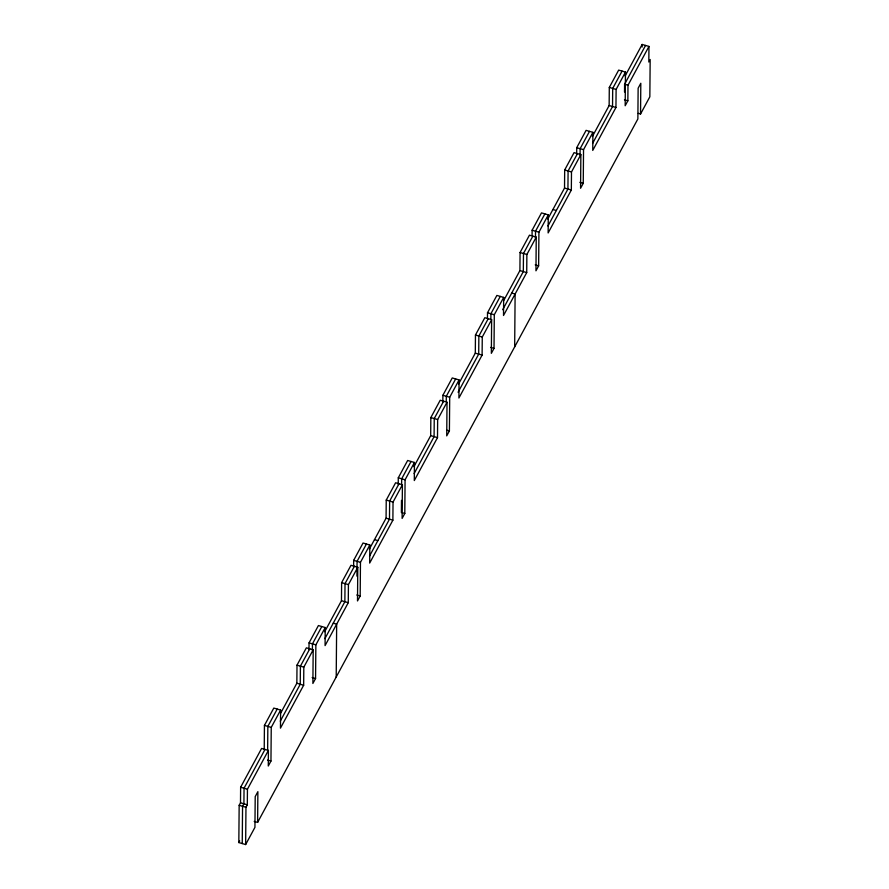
<?xml version="1.0" encoding="UTF-8"?>
<svg xmlns="http://www.w3.org/2000/svg" width="889" height="889" viewBox="0 0 889 889"><rect width="100%" height="100%" fill="white"/><g stroke="black" fill="none" stroke-linecap="round" stroke-linejoin="round"><path stroke-width="1.33" d="M254.21 821.414L257.61 822.403L257.877 791.666L255.21 796.622L254.932 827.359L245.642 844.55L238.83 842.572L239.163 805.29L240.497 802.811L240.63 787.243L261.599 748.449L268.411 750.427L268.278 766.007L270.956 761.051L271.245 727.391L280.613 710.067L273.801 708.077L264.433 725.413L264.222 749.649M242.241 843.561L242.564 806.279L243.908 803.812L244.042 788.232L265.011 749.438M245.642 844.55L245.964 807.268L247.309 804.801L247.442 789.221L268.411 750.427M267.633 750.638L267.845 726.402L277.212 709.078M280.613 710.067L280.457 728.147L303.66 685.23L303.816 667.15L313.184 649.815L306.372 647.837L297.004 665.161L296.848 683.252L280.735 713.056M308.994 649.615L309.05 642.88L318.418 625.545L325.23 627.534L325.074 645.614L348.266 602.698L348.421 584.618L357.789 567.282L350.988 565.304L341.62 582.628L341.465 600.72L324.707 631.712M312.395 650.604L312.45 643.869L321.818 626.545M313.184 649.815L312.884 683.474L315.562 678.518L315.862 644.858L325.23 627.534M336.209 677.007L336.664 624.156L333.264 623.167M353.6 567.082L353.666 560.348L363.034 543.023L369.835 545.001L369.68 563.081L392.882 520.165L393.038 502.085L402.406 484.749L395.605 482.771L386.237 500.096L386.07 518.187L369.324 549.18M356.934 576.15L357.067 561.337L366.435 544.012M357.789 567.282L357.5 600.942L360.178 595.997L360.467 562.326L369.835 545.001M398.216 484.549L398.283 477.815L407.651 460.48L414.452 462.469L414.296 480.549L437.499 437.632L437.655 419.552L447.023 402.217L440.211 400.239L430.843 417.563L430.687 435.654L413.93 466.647M401.495 500.351L401.384 512.475L404.795 513.464L402.117 518.409L402.406 484.749M401.617 485.538L401.684 478.804L411.051 461.48M404.795 513.464L405.084 479.793L414.452 462.469M442.833 402.017L442.889 395.283L452.257 377.947L459.068 379.936L458.913 398.016L482.105 355.1L482.271 337.02L491.639 319.684L484.827 317.706L475.459 335.031L475.304 353.122L458.546 384.115M446.245 401.661L446.3 396.272L455.668 378.947M447.023 402.217L446.723 435.877L449.401 430.932L449.701 397.261L459.068 379.936M487.461 318.14L487.505 312.75L496.873 295.426L503.685 297.404L503.518 315.484L526.721 272.567L526.877 254.487L536.245 237.152L529.444 235.174L520.076 252.498L519.909 270.589L503.807 300.393M490.861 319.129L490.906 313.739L500.274 296.415M491.639 319.684L491.339 353.344L494.017 348.399L494.306 314.728L503.685 297.404M514.664 346.888L515.12 294.026L511.72 293.037M532.067 235.607L532.122 230.218L541.49 212.893L548.291 214.871L548.135 232.951L571.338 190.035L571.494 171.955L580.861 154.619L574.05 152.641L564.682 169.977L564.526 188.057L547.768 219.05M535.467 237.941L535.522 231.207L544.89 213.882M536.245 237.152L535.956 270.812L538.634 265.867L538.923 232.196L548.291 214.871M576.672 154.419L576.728 147.685L586.095 130.361L592.907 132.339L592.752 150.419L615.944 107.502L616.11 89.422L625.478 72.087L618.666 70.109L609.298 87.444L609.143 105.524L592.385 136.517M580.072 155.408L580.139 148.674L589.507 131.35M580.861 154.619L580.573 188.279L583.251 183.334L583.54 149.663L592.907 132.339M624.523 92.023L624.589 84.233L645.558 45.439M625.478 72.087L625.178 105.747L627.856 100.801L627.99 85.222L648.959 46.428L642.158 44.45L625.123 75.965M638.28 113.348L640.547 114.003L640.813 83.266L638.135 88.211L637.869 118.959L257.61 822.403M642.136 47.05L642.158 44.45M648.959 46.428L648.826 62.008L650.17 59.53L649.837 96.812L640.547 114.003M309.783 648.826L300.404 666.15L300.249 684.241L280.279 721.19M354.389 566.293L345.021 583.629L344.865 601.709L324.885 638.658M399.005 483.76L389.638 501.096L389.482 519.176L369.502 556.125M443.622 401.228L434.243 418.563L434.088 436.643L414.118 473.604M488.228 318.695L478.86 336.031L478.704 354.111L458.079 392.26M532.844 236.163L523.477 253.498L523.321 271.578L502.696 309.728M577.461 153.63L568.093 170.966L567.927 189.046L547.957 225.995M622.067 71.098L612.699 88.433L612.543 106.513L592.563 143.473M238.83 842.572L239.73 840.916M624.589 84.233L627.99 85.222M609.298 87.444L616.11 89.422M624.456 99.812L627.856 100.801M609.143 105.524L615.944 107.502M576.728 147.685L583.54 149.663M564.682 169.977L571.494 171.955M579.839 182.345L583.251 183.334M564.526 188.057L571.338 190.035M552.925 209.515L556.336 210.504M532.122 230.218L538.923 232.196M520.076 252.498L526.877 254.487M535.222 264.878L538.634 265.867M519.909 270.589L526.721 272.567M487.505 312.75L494.306 314.728M475.459 335.031L482.271 337.02M490.617 347.41L494.017 348.399M475.304 353.122L482.105 355.1M442.889 395.283L449.701 397.261M430.843 417.563L437.655 419.552M447.134 430.265L449.401 430.932M430.687 435.654L437.499 437.632M398.283 477.815L405.084 479.793M386.237 500.096L393.038 502.085M386.07 518.187L392.882 520.165M374.48 539.645L377.881 540.634M353.666 560.348L360.467 562.326M341.62 582.628L348.421 584.618M356.778 594.997L360.178 595.997M341.465 600.72L348.266 602.698M309.05 642.88L315.862 644.858M297.004 665.161L303.816 667.15M312.161 677.529L315.562 678.518M296.848 683.252L303.66 685.23M264.433 725.413L271.245 727.391M267.545 760.062L270.956 761.051M240.63 787.243L247.442 789.221M240.497 802.811L247.309 804.801M239.163 805.29L245.964 807.268"/></g></svg>
